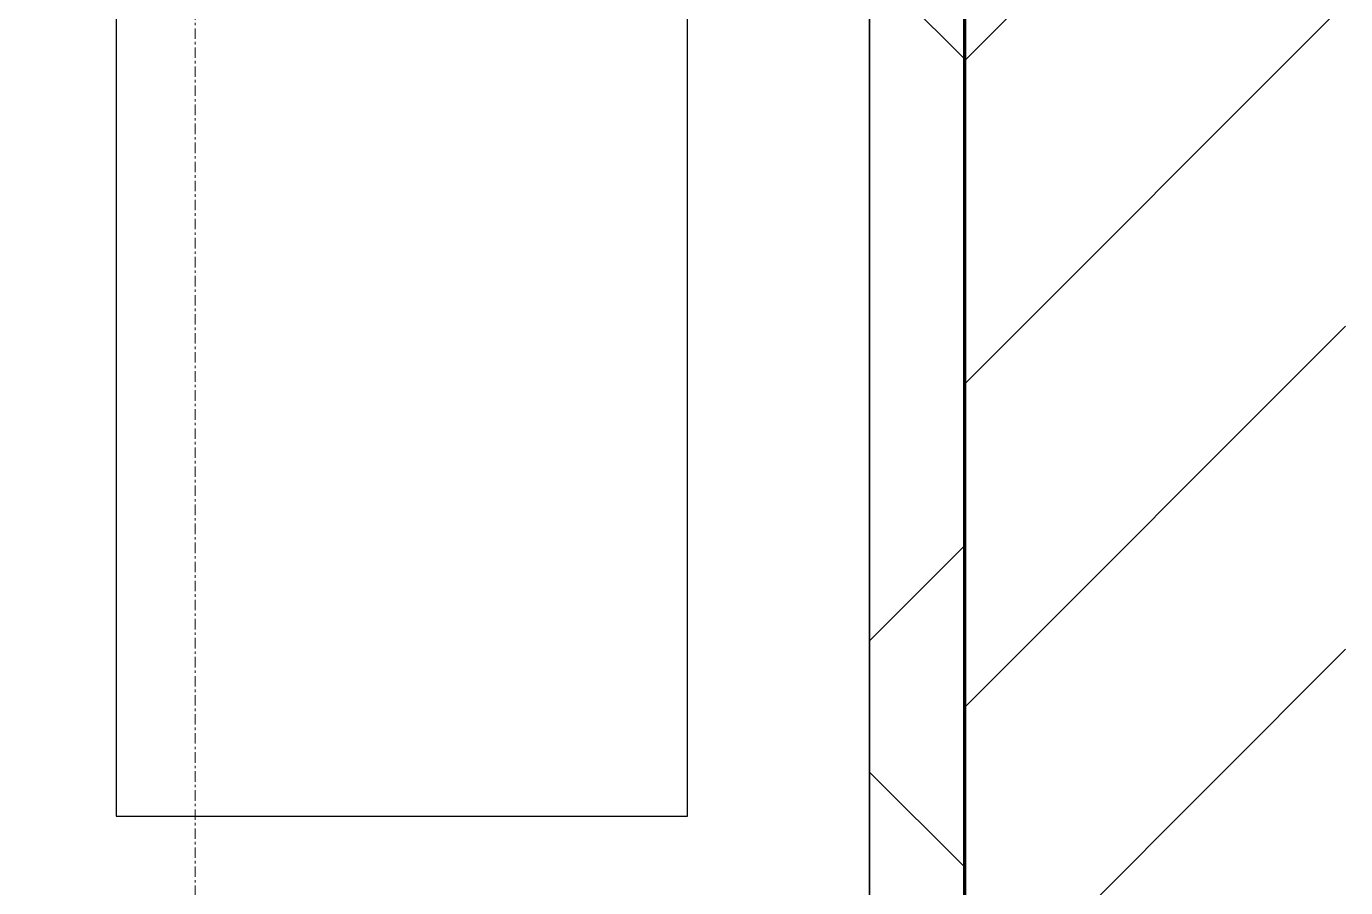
# Model space of a CAD drawing. Header units: millimetres. Extents: x -726012 to -647389, y -20772 to 18805.
# Drawn here: x -699171 to -698478, y -943 to -491 of the extents above; entities that cross this region are included whole.
import ezdxf
from ezdxf.xclip import XClip

# ---------------------------------------------------------------- set-up
doc = ezdxf.new("R2010")
doc.units = ezdxf.units.MM
doc.header["$XCLIPFRAME"] = 0
doc.linetypes.add('DPA_Grid _ Level 100', pattern=[10, 5.5, -1.6, 1.3, -1.6])
doc.layers.add('000 - WIPEOUT', color=250, linetype='Continuous')
doc.layers.add('A11_ALU.SOLID SHEET', color=2, linetype='Continuous')
for name, color, linetype, lineweight in [('A-GLAZ-CURT', 2, 'Continuous', 9), ('A-WALL', 5, 'Continuous', 35), ('A-WALL-FNSH', 2, 'Continuous', 35), ('A-WALL-PATT', 1, 'Continuous', 35), ('S-GRID', 251, 'Continuous', 9)]:
    doc.layers.add(name, color=color, linetype=linetype, lineweight=lineweight)

# ---------------------------------------------------------------- blocks, each defined once
blk = doc.blocks.new('PPLS-PP19_Custom Tile Pattern - Custom Tile Pattern-V42-4233-01 ENLARGED MULTI-PURPOSE LEVEL - REFLECTED CEILING PLAN - SHEET 4')
at = {"layer": 'A-GLAZ-CURT'}
for p, q in [((-300, 0), (300, 0)), ((300, 0), (-300, 0)), ((195.99, 0), (213.31, 0)), ((213.31, 0), (195.99, 0)), ((230.06, 0), (300, 0)), ((-300, -50), (300, -50)), ((300, -50), (-300, -50))]:
    blk.add_line(p, q, dxfattribs=at)
for points, knots in [([(-115.82, 0), (-114.96, 0), (-110.41, 0), (-96.78, 0), (-71.33, 0), (-42.53, 0), (-12.78, 0), (4.23, 0), (9.64, 0), (10.14, 0), (10.18, 0)], [-5724.064692, -5724.064692, -5724.064692, -5724.064692, -5430.283136, -5103.229623, -4799.173296, -4065.652676, -3589.737505, -3285.047089, -3066.359526, -3044.715262, -3044.715262, -3044.715262, -3044.715262]), ([(31.18, 0), (25.97, 0), (11.99, 0), (-16.92, 0), (-42.1, 0), (-56.25, 0), (-58.29, 0)], [-4496.803627, -4496.803627, -4496.803627, -4496.803627, -4222.080604, -3745.412743, -2981.410125, -2835.42453, -2835.42453, -2835.42453, -2835.42453]), ([(9.32, 0), (9.08, 0), (7.65, 0), (2.57, 0), (-12.23, 0), (-25.64, 0), (-40, 0), (-51.76, 0), (-57.92, 0), (-58.02, 0)], [-2922.926651, -2922.926651, -2922.926651, -2922.926651, -2882.788014, -2720.818881, -2518.50168, -2125.455881, -1792.521578, -1466.981642, -1461.463326, -1461.463326, -1461.463326, -1461.463326]), ([(-57.64, 0), (-55.94, 0), (-53.15, 0), (-48.53, 0), (-30.79, 0), (-18.03, 0), (8.61, 0), (15.02, 0), (22.91, 0), (31, 0), (39.04, 0), (51.19, 0), (58.74, 0), (61.34, 0), (61.45, 0)], [-3860.98898, -3860.98898, -3860.98898, -3860.98898, -3689.699207, -3546.54457, -3315.260113, -2864.387349, -2439.246196, -2084.094819, -1956.422387, -1818.904206, -1645.594513, -1443.202566, -1228.752106, -1120.932285, -1120.932285, -1120.932285, -1120.932285]), ([(76.63, 0), (74.8, 0), (67.65, 0), (53.52, 0), (37, 0), (24.07, 0), (12.82, 0), (-2.9, 0), (-20.62, 0), (-32.81, 0), (-44.85, 0), (-51.43, 0), (-51.79, 0)], [-3095.572228, -3095.572228, -3095.572228, -3095.572228, -2950.589685, -2634.532728, -2313.748533, -2106.613311, -1925.670641, -1617.263037, -1290.787923, -1039.307308, -819.71621, -644.910881, -644.910881, -644.910881, -644.910881]), ([(-36.78, 0), (-32.43, 0), (-19.22, 0), (8.83, 0), (43.36, 0), (70.92, 0), (82.12, 0), (83.66, 0)], [-6191.144455, -6191.144455, -6191.144455, -6191.144455, -5862.463379, -5340.621928, -4573.028122, -4094.177415, -3869.465285, -3869.465285, -3869.465285, -3869.465285]), ([(24.76, 0), (17.63, 0), (3.04, 0), (-16.58, 0), (-34.76, 0), (-36.04, 0)], [-10334.00982, -10334.00982, -10334.00982, -10334.00982, -9884.23066, -9424.652049, -9182.880979, -9182.880979, -9182.880979, -9182.880979]), ([(70.61, 0), (66.16, 0), (55.8, 0), (39.61, 0), (24.74, 0), (2.64, 0), (-17.84, 0), (-30.57, 0), (-31.82, 0), (-32, 0)], [-4647.237329, -4647.237329, -4647.237329, -4647.237329, -4326.416877, -4098.545751, -3766.694881, -3333.063701, -2994.501669, -2698.150104, -2614.070998, -2614.070998, -2614.070998, -2614.070998]), ([(-30.76, 0), (-30.73, 0), (-29.99, 0), (-23.47, 0), (-15.75, 0), (-15.19, 0)], [-54176.191683, -54176.191683, -54176.191683, -54176.191683, -54157.274271, -53749.15266, -53717.791567, -53717.791567, -53717.791567, -53717.791567]), ([(-30.52, 0), (-27.11, 0), (-17.83, 0), (5.99, 0), (22.06, 0), (37.44, 0), (45.92, 0), (57.76, 0), (64.47, 0), (72.74, 0), (75.22, 0), (76.03, 0), (76.21, 0)], [-2323.618664, -2323.618664, -2323.618664, -2323.618664, -2142.497158, -1716.209403, -1206.526904, -1089.329421, -901.315459, -753.071572, -495.328968, -421.953223, -334.951786, -290.452333, -290.452333, -290.452333, -290.452333]), ([(-13, 0), (-14.35, 0), (-17.68, 0), (-25.97, 0), (-29.52, 0), (-30.21, 0)], [-55207.591944, -55207.591944, -55207.591944, -55207.591944, -54789.006179, -54461.685999, -54290.791712, -54290.791712, -54290.791712, -54290.791712]), ([(8.33, 0), (8.19, 0), (7.18, 0), (0.32, 0), (-13.89, 0), (-24.92, 0), (-29.03, 0)], [-3574.286521, -3574.286521, -3574.286521, -3574.286521, -3526.962355, -3285.499107, -2903.012179, -2680.714891, -2680.714891, -2680.714891, -2680.714891]), ([(-28.57, 0), (-26.93, 0), (-20.29, 0), (-11.45, 0), (2.08, 0), (13.15, 0), (21.24, 0), (24.62, 0), (24.72, 0), (24.72, 0)], [-5361.429781, -5361.429781, -5361.429781, -5361.429781, -5261.36855, -5050.479954, -4785.90057, -4596.498881, -4445.288762, -4384.376941, -4376.041937, -4376.041937, -4376.041937, -4376.041937]), ([(-22.56, 0), (-20.27, 0), (-17.03, 0), (-11.36, 0), (-7.66, 0), (-6.6, 0), (-6.44, 0)], [-56468.192263, -56468.192263, -56468.192263, -56468.192263, -56344.022017, -56303.229861, -56166.290093, -56124.392176, -56124.392176, -56124.392176, -56124.392176]), ([(-15.19, 0), (-13.07, 0), (7.48, 0), (42.82, 0), (88.72, 0), (120.63, 0), (138.28, 0), (138.53, 0)], [-461.142613, -461.142613, -461.142613, -461.142613, -429.606584, -390.253598, -346.313304, -291.370682, -290.5735, -290.5735, -290.5735, -290.5735]), ([(-6.54, 0), (-6.73, 0), (-7.2, 0), (-7.6, 0), (-7.79, 0)], [-56009.792147, -56009.792147, -56009.792147, -56009.792147, -55949.290093, -55895.192118, -55895.192118, -55895.192118, -55895.192118]), ([(-2.63, 0), (-2.47, 0), (-1.22, 0), (4.92, 0), (15.97, 0), (22.54, 0), (24.49, 0)], [-226.825321, -226.825321, -226.825321, -226.825321, -220.269177, -206.416616, -198.214427, -187.717507, -187.717507, -187.717507, -187.717507]), ([(103.09, 0), (101.08, 0), (86.31, 0), (63.34, 0), (35.84, 0), (12, 0), (3.08, 0), (-1.67, 0), (-2.25, 0)], [-375.435014, -375.435014, -375.435014, -375.435014, -369.147452, -330.153101, -307.516438, -285.83788, -246.234814, -234.646884, -234.646884, -234.646884, -234.646884]), ([(24.69, 0), (24.54, 0), (20.99, 0), (15.48, 0), (10.8, 0), (9.63, 0)], [-4368.572414, -4368.572414, -4368.572414, -4368.572414, -4306.476363, -4080.000647, -3772.857994, -3772.857994, -3772.857994, -3772.857994]), ([(18.16, 0), (19.15, 0), (22.48, 0), (24.23, 0), (24.8, 0)], [-5700.113719, -5700.113719, -5700.113719, -5700.113719, -5554.232259, -5440.649101, -5440.649101, -5440.649101, -5440.649101]), ([(107.82, 0), (106.26, 0), (102.25, 0), (92.38, 0), (85.59, 0), (74.4, 0), (62.26, 0), (51.85, 0), (43.81, 0), (29.53, 0), (20.67, 0), (18.85, 0), (18.16, 0)], [-7869.150259, -7869.150259, -7869.150259, -7869.150259, -7723.759874, -7531.75727, -7135.649961, -6924.452779, -6738.82075, -6548.303034, -6314.283804, -6135.05769, -5972.647715, -5832.674503, -5832.674503, -5832.674503, -5832.674503]), ([(30.82, 0), (29.27, 0), (27.43, 0), (25.59, 0), (25.32, 0)], [-10462.034656, -10462.034656, -10462.034656, -10462.034656, -10363.088938, -10345.789827, -10345.789827, -10345.789827, -10345.789827]), ([(27.44, 0), (27.9, 0), (29.54, 0), (38.07, 0), (53.39, 0), (71.67, 0), (84.83, 0), (86.01, 0), (92.51, 0), (94.33, 0)], [-5037.309798, -5037.309798, -5037.309798, -5037.309798, -4887.603822, -4705.298446, -4353.683244, -3960.84581, -3759.045785, -3336.541051, -2783.776468, -2783.776468, -2783.776468, -2783.776468]), ([(27.89, 0), (29.09, 0), (33.4, 0), (48.37, 0), (71.92, 0), (94.09, 0), (105.82, 0), (107.78, 0)], [-147.777612, -147.777612, -147.777612, -147.777612, -135.792042, -118.513713, -97.899267, -63.759246, -57.022372, -57.022372, -57.022372, -57.022372]), ([(53.18, 0), (53.06, 0), (52.22, 0), (44.99, 0), (36.46, 0), (30.82, 0)], [-622.740158, -622.740158, -622.740158, -622.740158, -566.066452, -360.610861, 0, 0, 0, 0]), ([(136.44, 0), (121.66, 0), (86.93, 0), (51.16, 0), (31.18, 0)], [-106.750556, -106.750556, -106.750556, -106.750556, -59.610984, 0, 0, 0, 0]), ([(168.37, 0), (167.68, 0), (162.47, 0), (147.02, 0), (109.77, 0), (76.86, 0), (57.82, 0), (46.51, 0), (41.18, 0), (36.02, 0), (35.54, 0), (35.54, 0)], [-543.375029, -543.375029, -543.375029, -543.375029, -530.793311, -458.593899, -401.860199, -357.622665, -341.267687, -334.000314, -326.15566, -319.318397, -317.489778, -317.489778, -317.489778, -317.489778]), ([(36.29, 0), (37.77, 0), (48.82, 0), (64.79, 0), (95.91, 0), (124.45, 0), (132.42, 0), (134.6, 0)], [-314.598523, -314.598523, -314.598523, -314.598523, -305.899624, -287.17622, -249.500363, -194.761443, -152.241002, -152.241002, -152.241002, -152.241002]), ([(61.47, 0), (61.47, 0), (61.21, 0), (54.61, 0), (53.71, 0), (53.56, 0)], [-1113.311073, -1113.311073, -1113.311073, -1113.311073, -1096.402191, -891.204116, -747.28819, -747.28819, -747.28819, -747.28819]), ([(76.22, 0), (75.58, 0), (73.64, 0), (71.05, 0), (70.61, 0)], [-193.634889, -193.634889, -193.634889, -193.634889, -31.537676, 0, 0, 0, 0]), ([(94.4, 0), (94.4, 0), (94.64, 0), (99.11, 0), (108.97, 0), (120.79, 0), (139.94, 0), (163.31, 0), (185.23, 0), (193.62, 0), (194.69, 0), (194.79, 0)], [-2348.345796, -2348.345796, -2348.345796, -2348.345796, -2310.419338, -2233.599744, -2052.234781, -1843.028543, -1530.39897, -1095.004608, -529.74427, -295.064701, -265.121568, -265.121568, -265.121568, -265.121568]), ([(107.65, 0), (106.98, 0), (105.6, 0), (105.23, 0), (105.23, 0)], [-9000.862262, -9000.862262, -9000.862262, -9000.862262, -8966.157302, -8929.495943, -8929.495943, -8929.495943, -8929.495943]), ([(107.79, 0), (108.04, 0), (111.42, 0), (112.65, 0), (113.59, 0)], [-8834.080471, -8834.080471, -8834.080471, -8834.080471, -8814.835624, -8577.462505, -8577.462505, -8577.462505, -8577.462505]), ([(129.02, 0), (129.02, 0), (124.41, 0), (122.35, 0), (116.14, 0), (111, 0), (107.8, 0)], [-35.386604, -35.386604, -35.386604, -35.386604, -31.430235, -22.807238, -15.488593, -5.014366, -5.014366, -5.014366, -5.014366]), ([(157.9, 0), (156.77, 0), (151.67, 0), (143.29, 0), (134.04, 0), (126.24, 0), (118.6, 0), (114.23, 0), (112.16, 0), (108.1, 0), (107.97, 0)], [-10292.955006, -10292.955006, -10292.955006, -10292.955006, -10098.273015, -9847.788484, -9677.714971, -9567.007022, -9453.21225, -9220.200448, -9012.77275, -9006.33563, -9006.33563, -9006.33563, -9006.33563]), ([(114.39, 0), (114.2, 0), (112.92, 0), (110.73, 0), (108.51, 0)], [-8148.58938, -8148.58938, -8148.58938, -8148.58938, -8105.191388, -7891.265505, -7891.265505, -7891.265505, -7891.265505]), ([(108.75, 0), (113.67, 0), (119.81, 0), (128.63, 0), (128.95, 0)], [-55.915853, -55.915853, -55.915853, -55.915853, -39.050993, -35.895543, -35.895543, -35.895543, -35.895543]), ([(128.58, 0), (128.8, 0), (130.16, 0), (139.26, 0), (152.67, 0), (161.24, 0), (162.19, 0), (162.75, 0)], [-633.326174, -633.326174, -633.326174, -633.326174, -627.736123, -618.981161, -602.094757, -592.980799, -581.414464, -581.414464, -581.414464, -581.414464]), ([(137.1, 0), (136, 0), (133.64, 0), (129.87, 0), (129.11, 0)], [-670.405967, -670.405967, -670.405967, -670.405967, -651.020627, -640.742133, -640.742133, -640.742133, -640.742133]), ([(190.71, 0), (188.01, 0), (182.03, 0), (171, 0), (161.95, 0), (161.28, 0), (158.35, 0), (157.85, 0), (157.77, 0)], [-11493.799757, -11493.799757, -11493.799757, -11493.799757, -11105.624034, -10839.086983, -10768.332124, -10666.779182, -10580.760289, -10550.278881, -10550.278881, -10550.278881, -10550.278881]), ([(189.89, 0), (182.86, 0), (172.27, 0), (159.34, 0), (158.33, 0), (158.3, 0)], [-169.61003, -169.61003, -169.61003, -169.61003, -143.776725, -129.632772, -123.352749, -123.352749, -123.352749, -123.352749]), ([(159.07, 0), (159.13, 0), (160.84, 0), (165.21, 0), (174.15, 0), (185.98, 0), (208.82, 0), (219.42, 0), (230.06, 0)], [-115.643202, -115.643202, -115.643202, -115.643202, -114.681583, -87.660824, -65.295536, -41.623857, -24.459831, 0, 0, 0, 0]), ([(162.75, 0), (165.4, 0), (170.91, 0), (172.61, 0), (172.61, 0)], [-111.264224, -111.264224, -111.264224, -111.264224, -56.742688, -19.085662, -19.085662, -19.085662, -19.085662]), ([(247.1, 0), (246.76, 0), (245.04, 0), (238.34, 0), (226.56, 0), (221.1, 0), (200.27, 0), (182.99, 0), (174.27, 0), (169.67, 0), (168.99, 0)], [-9649.085549, -9649.085549, -9649.085549, -9649.085549, -9581.591397, -9406.094246, -9221.510254, -9016.44624, -8717.832359, -8253.978395, -8152.463617, -8069.855175, -8069.855175, -8069.855175, -8069.855175]), ([(190.28, 0), (189.13, 0), (182.21, 0), (175.3, 0), (169.49, 0)], [-166.342806, -166.342806, -166.342806, -166.342806, -162.427601, -142.916156, -142.916156, -142.916156, -142.916156]), ([(171.51, 0), (176.48, 0), (193.23, 0), (201.73, 0), (208.81, 0), (213.9, 0), (241.96, 0), (266.73, 0), (281.71, 0), (291.71, 0), (296.52, 0), (297.86, 0), (298.09, 0)], [-7971.819559, -7971.819559, -7971.819559, -7971.819559, -7784.112253, -7606.717214, -7289.299508, -7042.621073, -6582.165592, -6068.460911, -5766.029927, -5566.724884, -5280.360606, -5199.253518, -5199.253518, -5199.253518, -5199.253518]), ([(172.07, 0), (177.66, 0), (183.75, 0), (189.94, 0), (190.38, 0)], [-255.364076, -255.364076, -255.364076, -255.364076, -237.955587, -236.622756, -236.622756, -236.622756, -236.622756]), ([(300, 0), (286.53, 0), (254.22, 0), (216.08, 0), (195.51, 0), (190.8, 0)], [-285.253232, -285.253232, -285.253232, -285.253232, -244.693688, -187.987675, -170.726837, -170.726837, -170.726837, -170.726837]), ([(190.81, 0), (194.86, 0), (201.47, 0), (207.47, 0), (213.96, 0), (215.11, 0)], [-236.185666, -236.185666, -236.185666, -236.185666, -223.92608, -215.862851, -208.75215, -208.75215, -208.75215, -208.75215]), ([(215.22, 0), (214.62, 0), (210.55, 0), (204.7, 0), (195.91, 0), (190.82, 0)], [-203.825446, -203.825446, -203.825446, -203.825446, -198.527383, -184.406837, -166.959934, -166.959934, -166.959934, -166.959934]), ([(193.8, 0), (193.33, 0), (192.37, 0), (191.28, 0), (190.82, 0)], [-11665.349007, -11665.349007, -11665.349007, -11665.349007, -11565.880756, -11498.82653, -11498.82653, -11498.82653, -11498.82653]), ([(300, 0), (288.22, 0), (262, 0), (230.43, 0), (219.94, 0), (219.02, 0)], [-12528.858583, -12528.858583, -12528.858583, -12528.858583, -11905.454923, -11162.864862, -10856.732305, -10856.732305, -10856.732305, -10856.732305]), ([(219.9, 0), (220.86, 0), (227.84, 0), (242.06, 0), (246.54, 0), (246.96, 0)], [-10670.940496, -10670.940496, -10670.940496, -10670.940496, -10511.382485, -9925.173265, -9834.877357, -9834.877357, -9834.877357, -9834.877357]), ([(284.76, 0), (284.76, 0), (285.09, 0), (287.47, 0), (293.59, 0), (297.76, 0), (300, 0)], [-4110.630118, -4110.630118, -4110.630118, -4110.630118, -4053.389046, -3959.664717, -3862.421465, -3746.95702, -3746.95702, -3746.95702, -3746.95702]), ([(297.38, 0), (295.84, 0), (291.62, 0), (285.38, 0), (284.87, 0)], [-4803.172655, -4803.172655, -4803.172655, -4803.172655, -4358.271401, -4143.037883, -4143.037883, -4143.037883, -4143.037883])]:
    blk.add_open_spline(points, degree=3, knots=knots, dxfattribs=at)
for points in [[(24.85, 0), (25.4, 0), (25.78, 0), (26.04, 0)], [(24.88, 0), (25.51, 0), (25.88, 0), (26.12, 0)], [(80.35, 0), (79.57, 0), (78.27, 0), (76.63, 0)], [(84.06, 0), (83.48, 0), (82.41, 0), (81.72, 0)], [(106.86, 0), (105.62, 0), (104.36, 0), (103.09, 0)], [(105.26, 0), (105.47, 0), (106.62, 0), (107.76, 0)], [(168.74, 0), (168.74, 0), (169.81, 0), (171.51, 0)], [(195.11, 0), (194.91, 0), (194.44, 0), (193.8, 0)]]:
    blk.add_open_spline(points, degree=3, dxfattribs=at)
blk = doc.blocks.new('PPLS-PP19_Custom Tile Pattern - Custom Tile Pattern-V43-4233-01 ENLARGED MULTI-PURPOSE LEVEL - REFLECTED CEILING PLAN - SHEET 4')
at = {"layer": 'A-GLAZ-CURT'}
for p, q in [((-300, 0), (300, 0)), ((300, 0), (-300, 0)), ((-293.07, 0), (-275.75, 0)), ((-275.75, 0), (-293.07, 0)), ((-222.32, 0), (-205, 0)), ((-205, 0), (-222.32, 0)), ((-300, -50), (300, -50)), ((300, -50), (-300, -50))]:
    blk.add_line(p, q, dxfattribs=at)
at = {"layer": 'A-GLAZ-CURT', "flags": 128}
for points in [[(-300, 0), (-291.56, 0), (-283.3, 0), (-275.2, 0), (-267.26, 0), (-259.45, 0), (-251.77, 0), (-244.2, 0)], [(-160.27, 0), (-164.95, 0), (-169.65, 0), (-174.47, 0), (-179.49, 0), (-184.81, 0), (-190.44, 0), (-196.37, 0), (-202.58, 0), (-209.04, 0), (-215.73, 0), (-222.63, 0), (-229.72, 0), (-236.97, 0), (-244.39, 0), (-251.96, 0), (-259.67, 0), (-267.51, 0), (-275.48, 0), (-283.55, 0), (-291.73, 0), (-300, 0)], [(-243.13, 0), (-236.74, 0), (-229.36, 0), (-222.06, 0), (-214.83, 0), (-207.71, 0), (-200.76, 0), (-194.02, 0), (-187.54, 0), (-181.38, 0), (-175.58, 0), (-170.25, 0), (-165.64, 0), (-162.01, 0), (-160.06, 0)]]:
    blk.add_lwpolyline(points, dxfattribs=at)
at = {"layer": 'A-GLAZ-CURT'}
for points, knots in [([(-300, 0), (-284.65, 0), (-236.57, 0), (-174.61, 0), (-134.67, 0), (-120.44, 0), (-119.54, 0)], [-5323.127839, -5323.127839, -5323.127839, -5323.127839, -4502.809032, -2700.551212, -1002.059161, -887.187973, -887.187973, -887.187973, -887.187973]), ([(-243.45, 0), (-256.07, 0), (-274.38, 0), (-294.48, 0), (-300, 0)], [-14505.351588, -14505.351588, -14505.351588, -14505.351588, -13729.592194, -13439.944408, -13439.944408, -13439.944408, -13439.944408]), ([(-160.03, 0), (-160.1, 0), (-163.71, 0), (-174.02, 0), (-185.59, 0), (-209.77, 0), (-232.01, 0), (-255.22, 0), (-262.59, 0), (-264.9, 0), (-265.4, 0)], [-2241.638895, -2241.638895, -2241.638895, -2241.638895, -2237.412286, -2029.680487, -1755.085331, -1400.429864, -858.079193, -543.655514, -208.940337, 0, 0, 0, 0]), ([(-258.6, 0), (-257.91, 0), (-254.26, 0), (-248.55, 0), (-244.04, 0)], [-5722.54675, -5722.54675, -5722.54675, -5722.54675, -5657.471696, -5413.335975, -5413.335975, -5413.335975, -5413.335975]), ([(-160.11, 0), (-176.64, 0), (-203.21, 0), (-233.07, 0), (-243.14, 0)], [-16437.521521, -16437.521521, -16437.521521, -16437.521521, -15131.813646, -14511.883711, -14511.883711, -14511.883711, -14511.883711]), ([(-242.02, 0), (-235.39, 0), (-225.36, 0), (-213.1, 0), (-200.2, 0), (-185.8, 0), (-173.07, 0), (-162.54, 0), (-160.82, 0)], [-5376.889564, -5376.889564, -5376.889564, -5376.889564, -5017.494783, -4832.723979, -4666.091899, -4349.945572, -4000.813434, -3917.448111, -3917.448111, -3917.448111, -3917.448111]), ([(-133.82, 0), (-135.51, 0), (-137.8, 0), (-149.31, 0), (-162.01, 0), (-177.91, 0), (-199.46, 0), (-216.65, 0), (-231.26, 0), (-233.46, 0), (-234, 0)], [-2731.647847, -2731.647847, -2731.647847, -2731.647847, -2418.507304, -2308.929706, -2113.765672, -1763.376603, -1422.553702, -978.033455, -846.069444, -682.911962, -682.911962, -682.911962, -682.911962]), ([(-233.49, 0), (-233.44, 0), (-232.38, 0), (-230.74, 0), (-225.3, 0), (-223.63, 0)], [-455.274641, -455.274641, -455.274641, -455.274641, -440.605512, -119.536984, 0, 0, 0, 0]), ([(-223.63, 0), (-219.39, 0), (-206.17, 0), (-188.58, 0), (-169.02, 0), (-152.12, 0), (-136.84, 0), (-127.33, 0), (-124.19, 0), (-123.43, 0), (-123.28, 0)], [-5463.295695, -5463.295695, -5463.295695, -5463.295695, -5161.076232, -4739.070012, -4465.409639, -4149.119819, -3839.893365, -3647.167523, -3488.92562, -3439.852845, -3439.852845, -3439.852845, -3439.852845])]:
    blk.add_open_spline(points, degree=3, knots=knots, dxfattribs=at)
blk = doc.blocks.new('*U885')
at = {"layer": 'A-GLAZ-CURT', "rotation": 90}
for name, p in [('PPLS-PP19_Custom Tile Pattern - Custom Tile Pattern-V43-4233-01 ENLARGED MULTI-PURPOSE LEVEL - REFLECTED CEILING PLAN - SHEET 4', (-22445.85, 7220.41)), ('PPLS-PP19_Custom Tile Pattern - Custom Tile Pattern-V42-4233-01 ENLARGED MULTI-PURPOSE LEVEL - REFLECTED CEILING PLAN - SHEET 4', (-22445.85, 6620.41))]:
    blk.add_blockref(name, p, dxfattribs=at)
blk = doc.blocks.new('*U1257')
at = {"color": 3}
blk.add_wipeout([(-875, -8250), (875, -8250), (875, -8550), (-875, -8550)], dxfattribs=at).dxf.layer = '000 - WIPEOUT'
at = {"layer": 'A11_ALU.SOLID SHEET', "color": 0, "linetype": 'ByBlock'}
blk.add_lwpolyline([(-875, -8550), (875, -8550), (875, -8250), (-875, -8250)], close=True, dxfattribs=at)
blk = doc.blocks.new('*U1287')
blk.add_lwpolyline([(21173.36, -580), (28210, -580), (28210, -6849.96), (45954.15, -6849.96), (45954.15, 600), (82995.06, 600), (83086.47, 650), (90052, 650), (90392, 990), (103159.16, 990), (103159.16, 4990), (21173.36, 4990), (21173.36, 3485.45), (21203.36, 3485.45), (21203.36, 925.54), (21173.36, 925.54), (21173.36, -580)])
at = {"layer": 'A11_ALU.SOLID SHEET', "color": 0, "linetype": 'ByBlock', "rotation": 90}
blk.add_blockref('*U1257', (37308.5, -3610), dxfattribs=at)
blk = doc.blocks.new('*U1069')
at = {"layer": 'S-GRID', "linetype": 'DPA_Grid _ Level 100'}
blk.add_line((-22800, -12746.5), (-22800, 25446.83), dxfattribs=at)

msp = doc.modelspace()

# ---------------------------------------------------------------- hatches: boundary and pattern name
at = {"layer": 'A-WALL-PATT', "lineweight": 9}
h = msp.add_hatch(dxfattribs=at)
h.set_pattern_fill('FP_3', color=256, style=0, pattern_type=2)
h.set_pattern_definition([(45, (0, 0), (-212.13203, 212.13203), []), (135, (0, 0), (-212.13203, -212.13203), [])])
h.paths.add_polyline_path([(-698678.22, -3320.94), (-698678.22, 4179.02), (-698728.22, 4179.02), (-698728.22, -3320.94)])
h = msp.add_hatch(dxfattribs=at)
h.set_pattern_fill('FP_2', color=256, style=0, pattern_type=2)
h.set_pattern_definition([(45, (0, 0), (-84.852814, 84.852814), [])])
h.paths.add_polyline_path([(-698678.22, -4540.98), (-698478.22, -4540.98), (-698478.22, 4129.02), (-698678.22, 4129.02), (-698678.22, -4217.27)])

# ---------------------------------------------------------------- linework, layer by layer
at = {"layer": 'A-WALL', "color": 7, "lineweight": 70}
msp.add_line((-698678.22, -3320.94), (-698678.22, 4129.02), dxfattribs=at)
at = {"layer": 'A-WALL-FNSH', "color": 250}
for p, q in [((-698728.22, -3270.94), (-698728.22, 4179.02)), ((-698678.22, 4129.02), (-698678.22, -3320.94))]:
    msp.add_line(p, q, dxfattribs=at)

# ---------------------------------------------------------------- block references
msp.add_blockref('*U885', (-676282.37, -7541.39))

# ---------------------------------------------------------------- next in the draw order: block references
at = {"layer": 'A11_ALU.SOLID SHEET'}
ref = msp.add_blockref('*U1287', (-744682.37, 3579.02), dxfattribs=at)
XClip(ref).set_block_clipping_path([(22516.8245944298, -23612.0000696909), (92487.8891097467, 7199.9972603897)])

# ---------------------------------------------------------------- next in the draw order: block references
msp.add_blockref('*U1069', (-676282.37, -7541.39))

doc.saveas('drawing.dxf')
